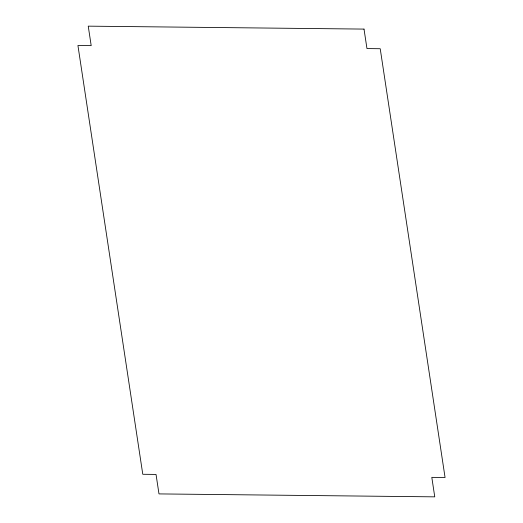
<?xml version="1.0" encoding="UTF-8"?>
<svg xmlns="http://www.w3.org/2000/svg" width="523" height="523" viewBox="0 0 523 523"><rect width="100%" height="100%" fill="white"/><g stroke="black" fill="none" stroke-linecap="round" stroke-linejoin="round"><path stroke-width="0.78" d="M364.015 29.092L88.243 26.15L91.192 45.638L77.934 45.501L142.779 474.276L156.037 474.42L158.985 493.908L434.757 496.85L431.808 477.362L445.066 477.499L380.221 48.724L366.963 48.58L364.015 29.092"/></g></svg>
